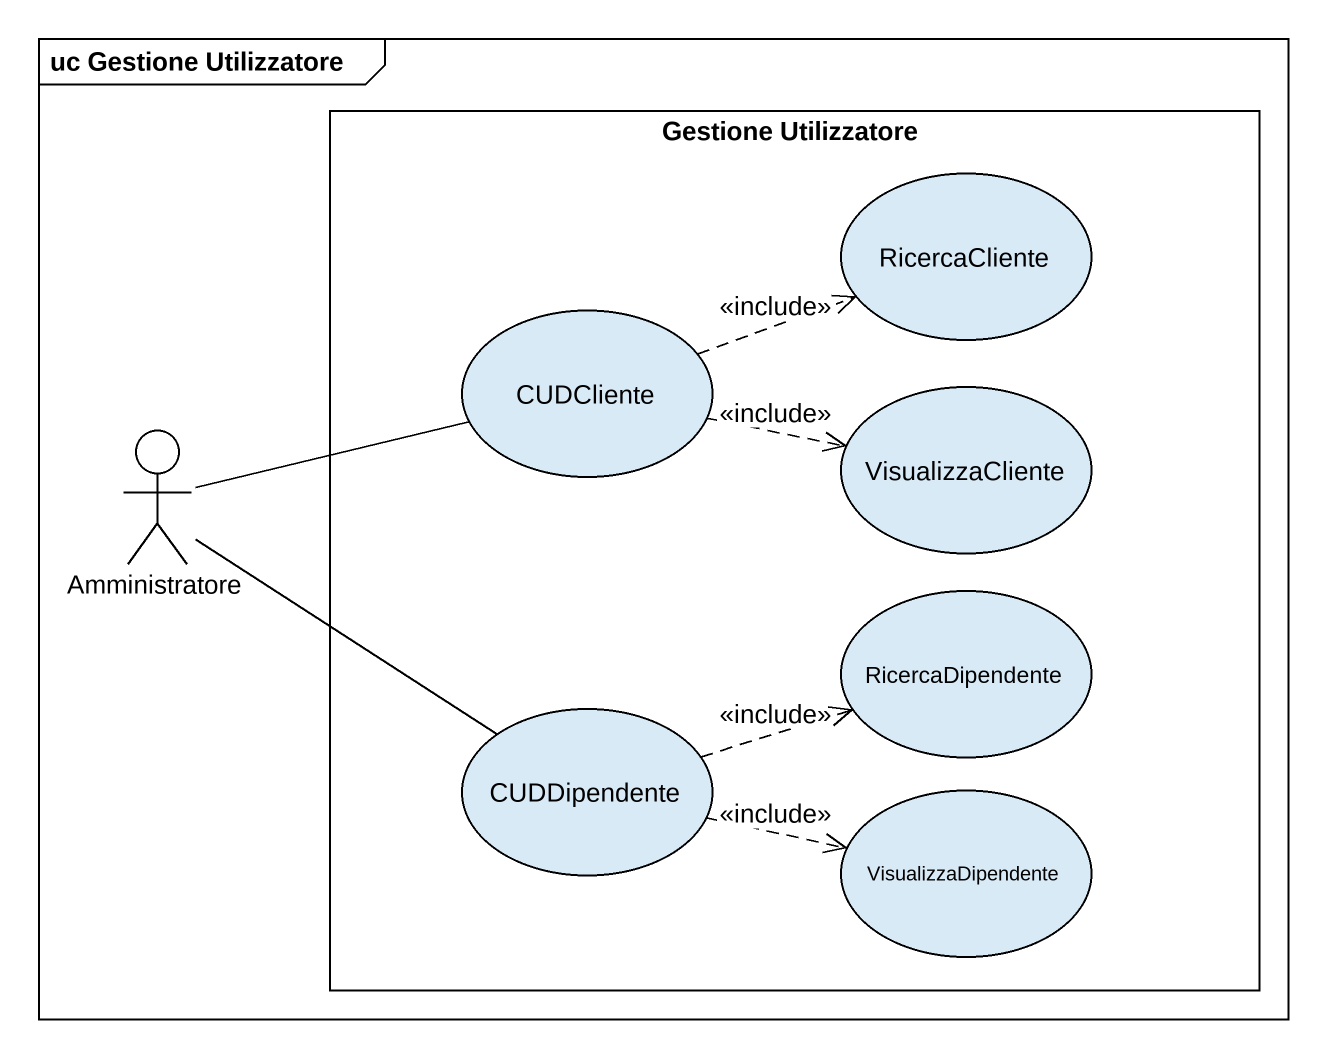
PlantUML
@startuml
mainframe uc Gestione Utilizzatore
rectangle "Gestione Utilizzatore" as Gestione_Utilizzatore {
  usecase RicercaCliente
  usecase CUDCliente
  usecase VisualizzaCliente
  usecase RicercaDipendente
  usecase CUDDipendente
  usecase VisualizzaDipendente
}
actor Amministratore
CUDCliente .right.> RicercaCliente : <<include>>
CUDCliente .right.> VisualizzaCliente : <<include>>
Amministratore -right- CUDCliente
Amministratore -right- CUDDipendente
CUDDipendente .right.> RicercaDipendente : <<include>>
CUDDipendente .right.> VisualizzaDipendente : <<include>>
@enduml
